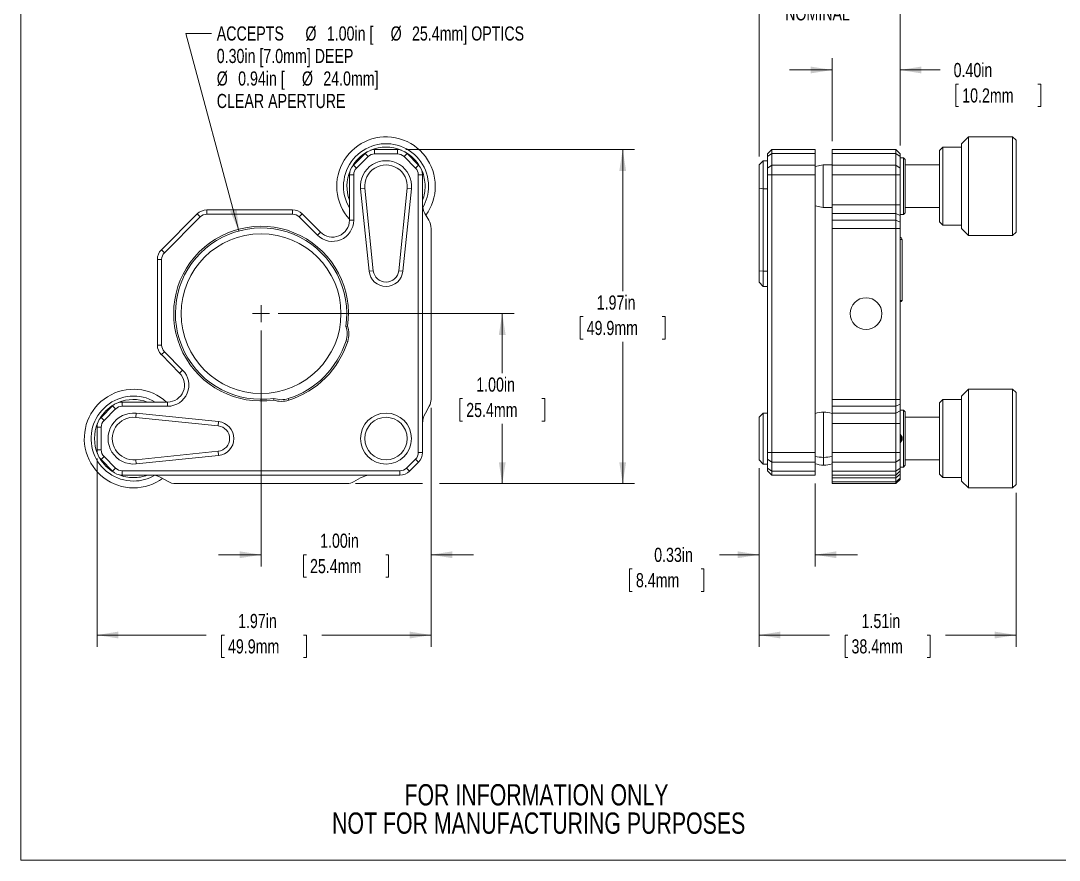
# Model space of a CAD drawing. Header units: inches. Extents: x 0.1 to 10.9, y 0 to 8.5.
# Drawn here: x 0.06 to 6.17, y 0.04 to 4.97 of the extents above; entities that cross this region are included whole.
import ezdxf

# ---------------------------------------------------------------- set-up
doc = ezdxf.new("R2010")
doc.units = ezdxf.units.IN
doc.header["$MEASUREMENT"] = 0
doc.styles.add('SLDTEXTSTYLE0', font='TXT', dxfattribs={"width": 0.75})
doc.dimstyles.new('SLDDIMSTYLE1', dxfattribs={"dimtxt": 0.083333, "dimasz": 0.125, "dimexe": 0, "dimexo": 0.0625, "dimgap": 0.020833, "dimtad": 0, "dimtih": 1, "dimtoh": 1, "dimrnd": 1e-09, "dimzin": 12, "dimdsep": 46, "dimtxsty": 'SLDTEXTSTYLE0', "dimsah": 1, "dimcen": 0.09, "dimadec": 0, "dimazin": 3, "dimtfac": 1, "dimtofl": 0, "dimtmove": 0, "dimatfit": 3, "dimfxl": 1, "dimfrac": 2, "dimtolj": 1, "dimtzin": 12, "dimarcsym": 0})
doc.dimstyles.new('SLDDIMSTYLE2', dxfattribs={"dimtxt": 0.083333, "dimasz": 0.125, "dimexe": 0, "dimexo": 0.0625, "dimgap": 0.020833, "dimtad": 0, "dimtih": 1, "dimtoh": 1, "dimrnd": 1e-09, "dimdsep": 46, "dimtxsty": 'SLDTEXTSTYLE0', "dimsah": 1, "dimcen": 0.09, "dimadec": 0, "dimazin": 2, "dimtfac": 1, "dimtmove": 0, "dimatfit": 0, "dimfxl": 1, "dimfrac": 2, "dimtolj": 1, "dimtzin": 12, "dimarcsym": 0})
doc.dimstyles.new('SLDDIMSTYLE3', dxfattribs={"dimtxt": 0.083333, "dimasz": 0.125, "dimexe": 0, "dimexo": 0.0625, "dimgap": 0.020833, "dimtad": 0, "dimtih": 1, "dimtoh": 1, "dimrnd": 1e-09, "dimzin": 0, "dimdsep": 46, "dimtxsty": 'SLDTEXTSTYLE0', "dimsah": 1, "dimcen": 0.09, "dimadec": 0, "dimazin": 0, "dimtfac": 1, "dimtmove": 0, "dimatfit": 0, "dimfxl": 1, "dimfrac": 2, "dimtolj": 1, "dimtzin": 12, "dimarcsym": 0})
doc.dimstyles.new('SLDDIMSTYLE4', dxfattribs={"dimtxt": 0.083333, "dimasz": 0.125, "dimexe": 0, "dimexo": 0.0625, "dimgap": 0.020833, "dimtad": 0, "dimtih": 1, "dimtoh": 1, "dimrnd": 1e-09, "dimzin": 4, "dimdsep": 46, "dimtxsty": 'SLDTEXTSTYLE0', "dimsah": 1, "dimcen": 0.09, "dimadec": 0, "dimazin": 1, "dimtfac": 1, "dimtofl": 0, "dimtmove": 0, "dimatfit": 3, "dimfxl": 1, "dimfrac": 2, "dimtolj": 1, "dimtzin": 12, "dimarcsym": 0})
doc.dimstyles.new('SLDDIMSTYLE5', dxfattribs={"dimtxt": 0.083333, "dimasz": 0.125, "dimexe": 0, "dimexo": 0.0625, "dimgap": 0.020833, "dimtad": 0, "dimtih": 1, "dimtoh": 1, "dimrnd": 1e-09, "dimzin": 4, "dimdsep": 46, "dimtxsty": 'SLDTEXTSTYLE0', "dimsah": 1, "dimcen": 0.09, "dimadec": 0, "dimazin": 1, "dimtfac": 1, "dimtmove": 0, "dimatfit": 0, "dimfxl": 1, "dimfrac": 2, "dimtolj": 1, "dimtzin": 12, "dimarcsym": 0})
doc.dimstyles.new('SLDDIMSTYLE6', dxfattribs={"dimtxt": 0.083333, "dimasz": 0.125, "dimexe": 0, "dimexo": 0.0625, "dimgap": 0.020833, "dimtad": 0, "dimtih": 1, "dimtoh": 1, "dimrnd": 1e-09, "dimzin": 12, "dimdsep": 46, "dimtxsty": 'SLDTEXTSTYLE0', "dimsah": 1, "dimcen": 0, "dimadec": 0, "dimazin": 3, "dimtfac": 1, "dimtofl": 0, "dimtmove": 0, "dimatfit": 3, "dimfxl": 1, "dimfrac": 2, "dimtolj": 1, "dimtzin": 12, "dimarcsym": 0})

# ---------------------------------------------------------------- blocks, each defined once
blk = doc.blocks.new('SW_NOTE_2')
at = {"color": 0, "linetype": 'Continuous', "lineweight": 0, "char_height": 0.125, "attachment_point": 2, "style": 'SLDTEXTSTYLE0'}
for s, insert in [('FOR INFORMATION ONLY', (0.9863, 0.1611)), ('NOT FOR MANUFACTURING PURPOSES', (0.9991, -0.0055))]:
    blk.add_mtext(s, dxfattribs=dict(at, insert=insert))
blk = doc.blocks.new('_D_5')
at = {"color": 7, "linetype": 'Continuous', "lineweight": 0}
for p, q in [((4.4052, 2.3417), (4.4052, 1.763)), ((4.7352, 2.2517), (4.7352, 1.763)), ((4.4052, 1.833), (4.1721, 1.833)), ((4.7352, 1.833), (4.9852, 1.833)), ((3.6597, 1.7499), (3.6429, 1.7499)), ((3.6429, 1.7499), (3.6429, 1.6175)), ((4.0642, 1.7499), (4.0811, 1.7499)), ((4.0811, 1.7499), (4.0811, 1.6175)), ((3.6429, 1.6175), (3.6597, 1.6175)), ((4.0811, 1.6175), (4.0642, 1.6175))]:
    blk.add_line(p, q, dxfattribs=at)
for points in [[(4.4052, 1.833), (4.2802, 1.853), (4.2802, 1.813)], [(4.7352, 1.833), (4.8602, 1.813), (4.8602, 1.853)]]:
    blk.add_solid(points, dxfattribs=at)
at = {"color": 7, "linetype": 'Continuous', "lineweight": 0, "char_height": 0.08333, "attachment_point": 1, "style": 'SLDTEXTSTYLE0'}
for s, insert in [('0.33in', (3.7884, 1.8742)), ('8.4mm', (3.6809, 1.7249))]:
    blk.add_mtext(s, dxfattribs=dict(at, insert=insert))
blk = doc.blocks.new('_D_6')
at = {"color": 7, "linetype": 'Continuous', "lineweight": 0}
for p, q in [((4.4052, 2.3417), (4.4052, 1.2906)), ((5.9172, 2.1967), (5.9172, 1.2906)), ((4.4052, 1.3606), (4.8203, 1.3606)), ((4.9282, 1.3606), (4.9113, 1.3606)), ((4.9113, 1.3606), (4.9113, 1.2282)), ((5.3942, 1.3606), (5.4111, 1.3606)), ((5.4111, 1.3606), (5.4111, 1.2282)), ((5.9172, 1.3606), (5.5021, 1.3606)), ((4.9113, 1.2282), (4.9282, 1.2282)), ((5.4111, 1.2282), (5.3942, 1.2282))]:
    blk.add_line(p, q, dxfattribs=at)
for points in [[(4.4052, 1.3606), (4.5302, 1.3406), (4.5302, 1.3806)], [(5.9172, 1.3606), (5.7922, 1.3806), (5.7922, 1.3406)]]:
    blk.add_solid(points, dxfattribs=at)
at = {"color": 7, "linetype": 'Continuous', "lineweight": 0, "char_height": 0.08333, "attachment_point": 1, "style": 'SLDTEXTSTYLE0'}
for s, insert in [('1.51in', (5.0085, 1.4849)), ('38.4mm', (4.9493, 1.3356))]:
    blk.add_mtext(s, dxfattribs=dict(at, insert=insert))
blk = doc.blocks.new('_D_7')
at = {"color": 7, "linetype": 'Continuous', "lineweight": 0}
for p, q in [((4.8347, 4.2667), (4.8347, 4.7554)), ((5.2347, 4.2417), (5.2347, 4.7554)), ((4.8347, 4.6854), (4.5847, 4.6854)), ((5.2347, 4.6854), (5.4715, 4.6854)), ((5.5794, 4.6023), (5.5625, 4.6023)), ((5.5625, 4.6023), (5.5625, 4.4699)), ((6.0454, 4.6023), (6.0623, 4.6023)), ((6.0623, 4.6023), (6.0623, 4.4699)), ((5.5625, 4.4699), (5.5794, 4.4699)), ((6.0623, 4.4699), (6.0454, 4.4699))]:
    blk.add_line(p, q, dxfattribs=at)
for points in [[(4.8347, 4.6854), (4.7097, 4.7054), (4.7097, 4.6654)], [(5.2347, 4.6854), (5.3597, 4.6654), (5.3597, 4.7054)]]:
    blk.add_solid(points, dxfattribs=at)
at = {"color": 7, "linetype": 'Continuous', "lineweight": 0, "char_height": 0.08333, "attachment_point": 1, "style": 'SLDTEXTSTYLE0'}
for s, insert in [('0.40in', (5.5499, 4.7266)), ('10.2mm', (5.6006, 4.5773))]:
    blk.add_mtext(s, dxfattribs=dict(at, insert=insert))
blk = doc.blocks.new('_D_8')
at = {"color": 7, "linetype": 'Continuous', "lineweight": 0}
for p, q in [((4.4052, 4.1767), (4.4052, 5.2279)), ((4.5869, 5.2347), (4.57, 5.2347)), ((4.57, 5.2347), (4.57, 5.1023)), ((5.0529, 5.2347), (5.0698, 5.2347)), ((5.0698, 5.2347), (5.0698, 5.1023)), ((5.2347, 4.2417), (5.2347, 5.2279)), ((4.4052, 5.1579), (4.1552, 5.1579)), ((5.2347, 5.1579), (5.4847, 5.1579)), ((4.57, 5.1023), (4.5869, 5.1023)), ((5.0698, 5.1023), (5.0529, 5.1023))]:
    blk.add_line(p, q, dxfattribs=at)
for points in [[(4.4052, 5.1579), (4.2802, 5.1779), (4.2802, 5.1379)], [(5.2347, 5.1579), (5.3597, 5.1379), (5.3597, 5.1779)]]:
    blk.add_solid(points, dxfattribs=at)
at = {"color": 7, "linetype": 'Continuous', "lineweight": 0, "char_height": 0.08333, "attachment_point": 1, "style": 'SLDTEXTSTYLE0'}
for s, insert in [('0.83in', (4.6672, 5.359)), ('21.1mm', (4.608, 5.2097)), ('NOMINAL', (4.5589, 5.0604))]:
    blk.add_mtext(s, dxfattribs=dict(at, insert=insert))
blk = doc.blocks.new('_D_9')
at = {"color": 7, "linetype": 'Continuous', "lineweight": 0}
for p, q in [((1.5758, 3.2517), (2.9645, 3.2517)), ((2.8945, 3.2517), (2.8945, 2.901)), ((2.6615, 2.7517), (2.6446, 2.7517)), ((2.6446, 2.7517), (2.6446, 2.6193)), ((3.1275, 2.7517), (3.1444, 2.7517)), ((3.1444, 2.7517), (3.1444, 2.6193)), ((2.6446, 2.6193), (2.6615, 2.6193)), ((2.8945, 2.2517), (2.8945, 2.6024)), ((3.1444, 2.6193), (3.1275, 2.6193)), ((2.0308, 2.2517), (2.4258, 2.2517)), ((2.5258, 2.2517), (2.9645, 2.2517))]:
    blk.add_line(p, q, dxfattribs=at)
for points in [[(2.8945, 3.2517), (2.8745, 3.1267), (2.9145, 3.1267)], [(2.8945, 2.2517), (2.9145, 2.3767), (2.8745, 2.3767)]]:
    blk.add_solid(points, dxfattribs=at)
at = {"color": 7, "linetype": 'Continuous', "lineweight": 0, "char_height": 0.08333, "attachment_point": 1, "style": 'SLDTEXTSTYLE0'}
for s, insert in [('1.00in', (2.7418, 2.876)), ('25.4mm', (2.6826, 2.7267))]:
    blk.add_mtext(s, dxfattribs=dict(at, insert=insert))
blk = doc.blocks.new('_D_10')
at = {"color": 7, "linetype": 'Continuous', "lineweight": 0}
for p, q in [((2.3278, 4.2167), (3.6732, 4.2167)), ((3.6032, 4.2167), (3.6032, 3.3835)), ((3.3702, 3.2342), (3.3533, 3.2342)), ((3.3533, 3.2342), (3.3533, 3.1018)), ((3.8362, 3.2342), (3.8531, 3.2342)), ((3.8531, 3.2342), (3.8531, 3.1018)), ((3.3533, 3.1018), (3.3702, 3.1018)), ((3.6032, 2.2517), (3.6032, 3.0849)), ((3.8531, 3.1018), (3.8362, 3.1018)), ((2.0308, 2.2517), (2.4258, 2.2517)), ((2.5258, 2.2517), (3.6732, 2.2517))]:
    blk.add_line(p, q, dxfattribs=at)
for points in [[(3.6032, 4.2167), (3.5832, 4.0917), (3.6232, 4.0917)], [(3.6032, 2.2517), (3.6232, 2.3767), (3.5832, 2.3767)]]:
    blk.add_solid(points, dxfattribs=at)
at = {"color": 7, "linetype": 'Continuous', "lineweight": 0, "char_height": 0.08333, "attachment_point": 1, "style": 'SLDTEXTSTYLE0'}
for s, insert in [('1.97in', (3.4505, 3.3585)), ('49.9mm', (3.3913, 3.2092))]:
    blk.add_mtext(s, dxfattribs=dict(at, insert=insert))
blk = doc.blocks.new('_D_11')
at = {"color": 7, "linetype": 'Continuous', "lineweight": 0}
for p, q in [((1.4758, 3.1517), (1.4758, 1.763)), ((2.4758, 2.6967), (2.4758, 1.763)), ((1.4758, 1.833), (1.2258, 1.833)), ((1.7428, 1.833), (1.7259, 1.833)), ((1.7259, 1.833), (1.7259, 1.7006)), ((2.2088, 1.833), (2.2257, 1.833)), ((2.2257, 1.833), (2.2257, 1.7006)), ((2.4758, 1.833), (2.7258, 1.833)), ((1.7259, 1.7006), (1.7428, 1.7006)), ((2.2257, 1.7006), (2.2088, 1.7006))]:
    blk.add_line(p, q, dxfattribs=at)
for points in [[(1.4758, 1.833), (1.3508, 1.853), (1.3508, 1.813)], [(2.4758, 1.833), (2.6008, 1.813), (2.6008, 1.853)]]:
    blk.add_solid(points, dxfattribs=at)
at = {"color": 7, "linetype": 'Continuous', "lineweight": 0, "char_height": 0.08333, "attachment_point": 1, "style": 'SLDTEXTSTYLE0'}
for s, insert in [('1.00in', (1.8231, 1.9573)), ('25.4mm', (1.7639, 1.808))]:
    blk.add_mtext(s, dxfattribs=dict(at, insert=insert))
blk = doc.blocks.new('_D_12')
at = {"color": 7, "linetype": 'Continuous', "lineweight": 0}
for p, q in [((2.4758, 2.6967), (2.4758, 1.2906)), ((0.5108, 2.3997), (0.5108, 1.2906)), ((0.5108, 1.3606), (1.1524, 1.3606)), ((1.2603, 1.3606), (1.2434, 1.3606)), ((1.2434, 1.3606), (1.2434, 1.2282)), ((1.7263, 1.3606), (1.7432, 1.3606)), ((1.7432, 1.3606), (1.7432, 1.2282)), ((2.4758, 1.3606), (1.8342, 1.3606)), ((1.2434, 1.2282), (1.2603, 1.2282)), ((1.7432, 1.2282), (1.7263, 1.2282))]:
    blk.add_line(p, q, dxfattribs=at)
for points in [[(0.5108, 1.3606), (0.6358, 1.3406), (0.6358, 1.3806)], [(2.4758, 1.3606), (2.3508, 1.3806), (2.3508, 1.3406)]]:
    blk.add_solid(points, dxfattribs=at)
at = {"color": 7, "linetype": 'Continuous', "lineweight": 0, "char_height": 0.08333, "attachment_point": 1, "style": 'SLDTEXTSTYLE0'}
for s, insert in [('1.97in', (1.3406, 1.4849)), ('49.9mm', (1.2814, 1.3356))]:
    blk.add_mtext(s, dxfattribs=dict(at, insert=insert))
blk = doc.blocks.new('_D_13')
at = {"color": 7, "linetype": 'Continuous', "lineweight": 0}
for p, q in [((1.3454, 3.7385), (1.034, 4.9007)), ((1.034, 4.9007), (1.184, 4.9007))]:
    blk.add_line(p, q, dxfattribs=at)
blk.add_solid([(1.3454, 3.7385), (1.3323, 3.8645), (1.2937, 3.8541)], dxfattribs=at)
at = {"color": 7, "linetype": 'Continuous', "lineweight": 0, "attachment_point": 1, "style": 'SLDTEXTSTYLE0'}
for s, insert, char_height in [('ACCEPTS', (1.2152, 4.9419), 0.08333), ('%%c', (1.7368, 4.9419), 0.08333), ('1.00in [', (1.8626, 4.9419), 0.08333), ('%%c', (2.2378, 4.9419), 0.08333), ('25.4mm] OPTICS', (2.3636, 4.9419), 0.083333), ('0.30in [7.0mm] DEEP', (1.2152, 4.8095), 0.083333), ('%%c', (1.2152, 4.6771), 0.08333), ('0.94in [', (1.341, 4.6771), 0.08333), ('%%c', (1.7162, 4.6771), 0.08333), ('24.0mm]', (1.842, 4.6771), 0.08333), ('CLEAR APERTURE', (1.2152, 4.5446), 0.083333)]:
    blk.add_mtext(s, dxfattribs=dict(at, insert=insert, char_height=char_height))
blk = doc.blocks.new('SW_CENTERMARKSYMBOL_3')
at = {"color": 0, "linetype": 'Continuous', "lineweight": 0}
for q in [(-0.05, 0), (0, 0.05), (0, -0.05), (0.05, 0)]:
    blk.add_line((0, 0), q, dxfattribs=at)

msp = doc.modelspace()

# ---------------------------------------------------------------- linework, layer by layer
at = {"color": 7, "linetype": 'Continuous', "lineweight": 0}
for p, q in [((0.0622, 8.4506), (0.0622, 0.0356)), ((5.6372, 4.2917), (5.5972, 4.2517)), ((5.8972, 4.2917), (5.6372, 4.2917)), ((5.6372, 4.2917), (5.6372, 4.0017)), ((5.9172, 4.2717), (5.8972, 4.2917)), ((5.8972, 4.2917), (5.8972, 4.0017)), ((2.1438, 4.2167), (2.1438, 4.1917)), ((2.1438, 4.2167), (2.2778, 4.2167)), ((2.2778, 4.2167), (2.2778, 4.1917)), ((4.4802, 4.2167), (4.4552, 4.1917)), ((4.4802, 4.2167), (4.4802, 4.1933)), ((4.7352, 4.2167), (4.4802, 4.2167)), ((4.7352, 4.2167), (4.7352, 4.1933)), ((5.2097, 4.2167), (4.8347, 4.2167)), ((4.8347, 4.2167), (4.8347, 4.1933)), ((5.2097, 4.1933), (5.2097, 4.2167)), ((5.2097, 4.2167), (5.2347, 4.1917)), ((5.4872, 4.2317), (5.4672, 4.2117)), ((5.5972, 4.2317), (5.4872, 4.2317)), ((5.4872, 4.2317), (5.4872, 4.0017)), ((5.5972, 4.2517), (5.5972, 4.0017)), ((5.9172, 4.2717), (5.9172, 4.0017)), ((2.0193, 4.1253), (2.0873, 4.1933)), ((2.1049, 4.1756), (2.0369, 4.1076)), ((2.0873, 4.1933), (2.1049, 4.1756)), ((2.2778, 4.1917), (2.1438, 4.1917)), ((2.3344, 4.1933), (2.3167, 4.1756)), ((2.3847, 4.1076), (2.3167, 4.1756)), ((2.3344, 4.1933), (2.4024, 4.1253)), ((4.4802, 4.1933), (4.4552, 4.1756)), ((4.4552, 4.1756), (4.4552, 4.1917)), ((4.4552, 4.1076), (4.4552, 4.1756)), ((4.4802, 4.1933), (4.4802, 4.1253)), ((4.7352, 4.1933), (4.4802, 4.1933)), ((4.7352, 4.1933), (4.7352, 4.1253)), ((5.2097, 4.1933), (4.8347, 4.1933)), ((4.8347, 4.1933), (4.8347, 4.1253)), ((5.2097, 4.1253), (5.2097, 4.1933)), ((5.2097, 4.1933), (5.2347, 4.1756)), ((5.2347, 4.1917), (5.2347, 4.1756)), ((5.2347, 4.1756), (5.2347, 4.1076)), ((5.2547, 4.1692), (5.2347, 4.1692)), ((5.2647, 4.1592), (5.2547, 4.1692)), ((5.2547, 3.8342), (5.2547, 4.1692)), ((5.2647, 4.1592), (5.2647, 3.8442)), ((5.4672, 4.2117), (5.4672, 4.0017)), ((2.0193, 4.1253), (2.0369, 4.1076)), ((2.4024, 4.1253), (2.3847, 4.1076)), ((4.4302, 4.1517), (4.4052, 4.1267)), ((4.4052, 3.989), (4.4052, 4.1267)), ((4.4552, 4.1517), (4.4302, 4.1517)), ((4.4302, 4.1517), (4.4302, 3.9864)), ((4.4802, 4.1253), (4.4552, 4.1076)), ((4.4552, 4.0687), (4.4552, 4.1076)), ((4.4802, 4.1253), (4.4802, 4.0687)), ((4.7352, 4.1253), (4.4802, 4.1253)), ((4.7822, 4.1267), (4.7352, 4.1173)), ((4.7352, 4.1253), (4.7352, 4.0687)), ((4.8347, 4.1267), (4.7822, 4.1267)), ((4.7822, 4.1267), (4.7822, 3.8767)), ((5.2097, 4.1253), (4.8347, 4.1253)), ((4.8347, 4.1253), (4.8347, 4.0687)), ((5.2097, 4.0687), (5.2097, 4.1253)), ((5.2097, 4.1253), (5.2347, 4.1076)), ((5.2347, 4.1076), (5.2347, 4.0687)), ((5.4672, 4.1267), (5.2647, 4.1267)), ((5.9172, 4.1453), (5.9172, 4.1453)), ((1.9958, 4.0687), (2.0208, 4.0687)), ((1.9958, 3.8017), (1.9958, 4.0687)), ((2.0208, 4.0687), (2.0208, 3.8017)), ((2.4008, 2.4347), (2.4008, 4.0687)), ((2.4258, 4.0687), (2.4008, 4.0687)), ((2.4258, 4.0687), (2.4258, 2.4347)), ((4.4552, 2.4347), (4.4552, 4.0687)), ((4.4802, 4.0687), (4.4552, 4.0687)), ((4.7352, 4.0687), (4.4802, 4.0687)), ((4.4802, 4.0687), (4.4802, 2.4347)), ((4.7352, 4.0687), (4.7352, 2.4347)), ((5.2097, 4.0687), (4.8347, 4.0687)), ((4.8347, 4.0687), (4.8347, 3.8917)), ((5.2097, 3.8917), (5.2097, 4.0687)), ((5.2097, 4.0687), (5.2347, 4.0687)), ((5.2347, 4.0687), (5.2347, 3.8917)), ((2.0616, 3.9864), (2.0865, 3.989)), ((2.1113, 3.5015), (2.0616, 3.9864)), ((2.0865, 3.989), (2.1362, 3.5041)), ((2.2854, 3.5041), (2.3352, 3.989)), ((2.36, 3.9864), (2.3103, 3.5015)), ((2.36, 3.9864), (2.3352, 3.989)), ((4.4302, 3.9864), (4.4052, 3.989)), ((4.4052, 3.5041), (4.4052, 3.989)), ((4.4302, 3.9864), (4.4552, 3.9864)), ((4.4302, 3.9864), (4.4302, 3.5015)), ((5.4672, 4.0017), (5.4672, 3.7917)), ((5.4872, 4.0017), (5.4872, 3.7717)), ((5.5972, 4.0017), (5.5972, 3.7517)), ((5.6372, 4.0017), (5.6372, 3.7117)), ((5.8972, 4.0017), (5.8972, 3.7117)), ((5.9172, 4.0017), (5.9172, 3.7317)), ((5.9172, 3.9946), (5.9172, 3.9946)), ((1.1568, 3.8617), (1.1568, 3.8367)), ((1.1568, 3.8617), (1.6608, 3.8617)), ((1.6608, 3.8617), (1.6608, 3.8367)), ((4.7352, 3.8861), (4.7822, 3.8767)), ((4.7822, 3.8767), (4.8347, 3.8767)), ((5.2097, 3.8917), (4.8347, 3.8917)), ((4.8347, 3.8917), (4.8347, 3.8415)), ((5.2097, 3.8415), (5.2097, 3.8917)), ((5.2097, 3.8917), (5.2347, 3.8917)), ((5.2347, 3.8917), (5.2347, 3.829)), ((5.2647, 3.8767), (5.4672, 3.8767)), ((5.9172, 3.8604), (5.9172, 3.8604)), ((0.8893, 3.6273), (1.1003, 3.8383)), ((1.1179, 3.8206), (0.9069, 3.6096)), ((1.1003, 3.8383), (1.1179, 3.8206)), ((1.6608, 3.8367), (1.1568, 3.8367)), ((1.7173, 3.8384), (1.6996, 3.8207)), ((1.8076, 3.7131), (1.6996, 3.8207)), ((1.7173, 3.8384), (1.8253, 3.7309)), ((1.9958, 3.8017), (2.0208, 3.8017)), ((2.4393, 3.8415), (2.4623, 3.8019)), ((5.2097, 3.8415), (4.8347, 3.8415)), ((4.8347, 3.8415), (4.8347, 3.8019)), ((5.2097, 3.8019), (4.8347, 3.8019)), ((4.8347, 3.8019), (4.8347, 3.7517)), ((5.2097, 3.8019), (5.2097, 3.8415)), ((5.2097, 3.8415), (5.2347, 3.829)), ((5.2097, 3.7517), (5.2097, 3.8019)), ((5.2097, 3.8019), (5.2347, 3.7893)), ((5.2347, 3.8342), (5.2547, 3.8342)), ((5.2347, 3.829), (5.2347, 3.7893)), ((5.2347, 3.7893), (5.2347, 3.7517)), ((5.2547, 3.8342), (5.2647, 3.8442)), ((5.4672, 3.7917), (5.4872, 3.7717)), ((5.9172, 3.8424), (5.9172, 3.8424)), ((5.9172, 3.8051), (5.9172, 3.8051)), ((5.9172, 3.797), (5.9172, 3.797)), ((1.8253, 3.7309), (1.8076, 3.7131)), ((2.4758, 3.7517), (2.4758, 2.7467)), ((4.8347, 3.7517), (4.8347, 2.7467)), ((5.2097, 3.7517), (4.8347, 3.7517)), ((5.2097, 2.7467), (5.2097, 3.7517)), ((5.2097, 3.7517), (5.2347, 3.7517)), ((5.2347, 3.7517), (5.2347, 2.7467)), ((5.4872, 3.7717), (5.5972, 3.7717)), ((5.5972, 3.7517), (5.6372, 3.7117)), ((5.8972, 3.7117), (5.9172, 3.7317)), ((5.9172, 3.7846), (5.9172, 3.7846)), ((5.9172, 3.7768), (5.9172, 3.7768)), ((5.242, 3.6989), (5.2347, 3.6989)), ((5.2473, 3.6889), (5.242, 3.6989)), ((5.2472, 3.3289), (5.2473, 3.6889)), ((5.6372, 3.7117), (5.8972, 3.7117)), ((0.8893, 3.6273), (0.9069, 3.6096)), ((0.8658, 3.5707), (0.8908, 3.5707)), ((0.8658, 3.0667), (0.8658, 3.5707)), ((0.8908, 3.5707), (0.8908, 3.0667)), ((2.1362, 3.5041), (2.1113, 3.5015)), ((2.2854, 3.5041), (2.3103, 3.5015)), ((4.4052, 3.5041), (4.4302, 3.5015)), ((4.4052, 3.4367), (4.4052, 3.5041)), ((4.4302, 3.5015), (4.4552, 3.5015)), ((4.4302, 3.5015), (4.4302, 3.4117)), ((4.4052, 3.4367), (4.4302, 3.4117)), ((4.4302, 3.4117), (4.4552, 3.4117)), ((5.2347, 3.3289), (5.2472, 3.3289)), ((5.2347, 3.3239), (5.2422, 3.3239)), ((5.2422, 3.3239), (5.2472, 3.3289)), ((1.9844, 3.1776), (1.9742, 3.1766)), ((0.8908, 3.0667), (0.8658, 3.0667)), ((1.9758, 3.0917), (1.9854, 3.0887)), ((0.9068, 3.0279), (0.8891, 3.0103)), ((0.9967, 2.9023), (0.8891, 3.0103)), ((0.9068, 3.0279), (1.0144, 2.9199)), ((1.0144, 2.9199), (0.9967, 2.9023)), ((1.55, 2.7431), (1.551, 2.7533)), ((1.6358, 2.7517), (1.6389, 2.7422)), ((5.6372, 2.8067), (5.5972, 2.7667)), ((5.5972, 2.7667), (5.5972, 2.2667)), ((5.8972, 2.8067), (5.6372, 2.8067)), ((5.6372, 2.8067), (5.6372, 2.2267)), ((5.9172, 2.7867), (5.8972, 2.8067)), ((5.8972, 2.8067), (5.8972, 2.2267)), ((5.9172, 2.7867), (5.9172, 2.2467)), ((0.5343, 2.6403), (0.6023, 2.7083)), ((0.6199, 2.6906), (0.5519, 2.6226)), ((0.6199, 2.6906), (0.6023, 2.7083)), ((0.6588, 2.7067), (0.6588, 2.7317)), ((0.6588, 2.7317), (0.9258, 2.7317)), ((0.9258, 2.7067), (0.6588, 2.7067)), ((0.9258, 2.7067), (0.9258, 2.7317)), ((2.4653, 2.7071), (2.4422, 2.6667)), ((5.2097, 2.7467), (4.8347, 2.7467)), ((4.8347, 2.7467), (4.8347, 2.7071)), ((5.2097, 2.7071), (4.8347, 2.7071)), ((4.8347, 2.7071), (4.8347, 2.6667)), ((5.2097, 2.7071), (5.2097, 2.7467)), ((5.2097, 2.7467), (5.2347, 2.7467)), ((5.2097, 2.7071), (5.2347, 2.7195)), ((5.2097, 2.6667), (5.2097, 2.7071)), ((5.2347, 2.7467), (5.2347, 2.7195)), ((5.2347, 2.7195), (5.2347, 2.6791)), ((5.4872, 2.7467), (5.4672, 2.7267)), ((5.4672, 2.7267), (5.4672, 2.3067)), ((5.5972, 2.7467), (5.4872, 2.7467)), ((5.4872, 2.7467), (5.4872, 2.2867)), ((0.5519, 2.6226), (0.5343, 2.6403)), ((0.7411, 2.6659), (0.7386, 2.6411)), ((1.2235, 2.5913), (0.7386, 2.6411)), ((0.7411, 2.6659), (1.226, 2.6162)), ((4.4302, 2.6667), (4.4052, 2.6417)), ((4.4052, 2.3917), (4.4052, 2.6417)), ((4.4552, 2.6667), (4.4302, 2.6667)), ((4.4302, 2.6667), (4.4302, 2.3667)), ((5.2097, 2.6667), (4.8347, 2.6667)), ((4.8347, 2.6667), (4.8347, 2.6047)), ((5.2097, 2.6667), (5.2347, 2.6791)), ((5.2097, 2.6047), (5.2097, 2.6667)), ((5.2547, 2.6842), (5.2347, 2.6842)), ((5.2347, 2.6791), (5.2347, 2.6047)), ((5.2647, 2.6742), (5.2547, 2.6842)), ((5.2547, 2.3492), (5.2547, 2.6842)), ((5.2647, 2.6742), (5.2647, 2.3592)), ((5.4672, 2.6417), (5.2647, 2.6417)), ((0.5358, 2.5837), (0.5108, 2.5837)), ((0.5108, 2.4497), (0.5108, 2.5837)), ((0.5358, 2.5837), (0.5358, 2.4497)), ((1.2235, 2.5913), (1.226, 2.6162)), ((5.2097, 2.6047), (4.8347, 2.6047)), ((4.8347, 2.6047), (4.8347, 2.4347)), ((5.2097, 2.6047), (5.2347, 2.6047)), ((5.2097, 2.4347), (5.2097, 2.6047)), ((5.2347, 2.6047), (5.2347, 2.4347)), ((0.5358, 2.4497), (0.5108, 2.4497)), ((5.9172, 2.4951), (5.9172, 2.4951)), ((5.9172, 2.4868), (5.9172, 2.4868)), ((5.9172, 2.4588), (5.9172, 2.4588)), ((0.5519, 2.4108), (0.5343, 2.3931)), ((0.6023, 2.3251), (0.5343, 2.3931)), ((0.5519, 2.4108), (0.6199, 2.3428)), ((0.7386, 2.3924), (1.2235, 2.4421)), ((0.7411, 2.3675), (0.7386, 2.3924)), ((1.226, 2.4172), (0.7411, 2.3675)), ((1.2235, 2.4421), (1.226, 2.4172)), ((2.3317, 2.3428), (2.3847, 2.3958)), ((2.3847, 2.3958), (2.4024, 2.3781)), ((2.4008, 2.4347), (2.4258, 2.4347)), ((4.4052, 2.3917), (4.4302, 2.3667)), ((4.4552, 2.4347), (4.4802, 2.4347)), ((4.4552, 2.3958), (4.4552, 2.4347)), ((4.4552, 2.3958), (4.4802, 2.3781)), ((4.4552, 2.3428), (4.4552, 2.3958)), ((4.4802, 2.4347), (4.4802, 2.3781)), ((4.7352, 2.4347), (4.4802, 2.4347)), ((4.7352, 2.4347), (4.7352, 2.3781)), ((5.2097, 2.4347), (4.8347, 2.4347)), ((4.8347, 2.4347), (4.8347, 2.3781)), ((5.2097, 2.4347), (5.2347, 2.4347)), ((5.2097, 2.3781), (5.2097, 2.4347)), ((5.2097, 2.3781), (5.2347, 2.3958)), ((5.2347, 2.4347), (5.2347, 2.3958)), ((5.2347, 2.3958), (5.2347, 2.3428)), ((5.2647, 2.3917), (5.4672, 2.3917)), ((5.9172, 2.4099), (5.9172, 2.4099)), ((0.6199, 2.3428), (0.6023, 2.3251)), ((0.6588, 2.3267), (2.2928, 2.3267)), ((0.6588, 2.3267), (0.6588, 2.3017)), ((2.2928, 2.3267), (2.2928, 2.3017)), ((2.3317, 2.3428), (2.3494, 2.3251)), ((2.4024, 2.3781), (2.3494, 2.3251)), ((4.4302, 2.3667), (4.4552, 2.3667)), ((4.4552, 2.3428), (4.4802, 2.3251)), ((4.4552, 2.3267), (4.4552, 2.3428)), ((4.4552, 2.3267), (4.4802, 2.3017)), ((4.7352, 2.3781), (4.4802, 2.3781)), ((4.4802, 2.3781), (4.4802, 2.3251)), ((4.7352, 2.3251), (4.4802, 2.3251)), ((4.4802, 2.3251), (4.4802, 2.3017)), ((4.7352, 2.3781), (4.7352, 2.3251)), ((4.7352, 2.3251), (4.7352, 2.3017)), ((5.2097, 2.3781), (4.8347, 2.3781)), ((4.8347, 2.3781), (4.8347, 2.3251)), ((5.2097, 2.3251), (4.8347, 2.3251)), ((4.8347, 2.3251), (4.8347, 2.3017)), ((5.2097, 2.3251), (5.2097, 2.3781)), ((5.2097, 2.3251), (5.2347, 2.3428)), ((5.2347, 2.3267), (5.2097, 2.3017)), ((5.2347, 2.3267), (5.2097, 2.3017)), ((5.2097, 2.3017), (5.2097, 2.3251)), ((5.2347, 2.3492), (5.2547, 2.3492)), ((5.2347, 2.3428), (5.2347, 2.3267)), ((5.2347, 2.3267), (5.2347, 2.307)), ((5.2547, 2.3492), (5.2647, 2.3592)), ((5.9172, 2.3261), (5.9172, 2.3261)), ((2.2928, 2.3017), (0.6588, 2.3017)), ((0.9256, 2.2652), (0.886, 2.2882)), ((2.0609, 2.2853), (2.0205, 2.2622)), ((2.2928, 2.3017), (2.1228, 2.3017)), ((4.7352, 2.3017), (4.4802, 2.3017)), ((5.2097, 2.3017), (4.8347, 2.3017)), ((5.2097, 2.3017), (4.8347, 2.3017)), ((4.8347, 2.3017), (4.8347, 2.2853)), ((5.2097, 2.2853), (4.8347, 2.2853)), ((4.8347, 2.2853), (4.8347, 2.2622)), ((5.2097, 2.2622), (4.8347, 2.2622)), ((4.8347, 2.2622), (4.8347, 2.2517)), ((5.2347, 2.307), (5.2097, 2.2853)), ((5.2097, 2.3017), (5.2097, 2.3017)), ((5.2097, 2.2853), (5.2097, 2.3017)), ((5.2097, 2.2622), (5.2097, 2.2853)), ((5.2347, 2.2839), (5.2097, 2.2622)), ((5.2347, 2.2767), (5.2097, 2.2517)), ((5.2097, 2.2517), (5.2097, 2.2622)), ((5.2347, 2.307), (5.2347, 2.2839)), ((5.2347, 2.2839), (5.2347, 2.2767)), ((5.4672, 2.3067), (5.4872, 2.2867)), ((5.4872, 2.2867), (5.5972, 2.2867)), ((5.5972, 2.2667), (5.6372, 2.2267)), ((1.9808, 2.2517), (0.9758, 2.2517)), ((5.2097, 2.2517), (4.8347, 2.2517)), ((5.1284, 2.2517), (4.9409, 2.2517)), ((5.6372, 2.2267), (5.8972, 2.2267)), ((5.8972, 2.2267), (5.9172, 2.2467)), ((10.9445, 0.0356), (0.0622, 0.0356))]:
    msp.add_line(p, q, dxfattribs=at)
at = {"color": 8, "linetype": 'Continuous', "lineweight": 0}
for p, q in [((4.7849, 2.673), (4.7849, 2.4062)), ((4.7849, 2.4062), (4.7849, 2.3605))]:
    msp.add_line(p, q, dxfattribs=at)
at = {"color": 7, "linetype": 'Continuous', "lineweight": 0, "flags": 128}
for points in [[(5.2347, 3.6989), (5.2349, 3.6989), (5.2383, 3.6989), (5.2406, 3.6989), (5.2418, 3.6989), (5.242, 3.6989)], [(5.2347, 3.6889), (5.2381, 3.6889), (5.242, 3.6889), (5.2449, 3.6889), (5.2467, 3.6889), (5.2473, 3.6889)]]:
    msp.add_lwpolyline(points, dxfattribs=at)
at = {"color": 7, "linetype": 'Continuous', "lineweight": 0}
for centre, radius in [((1.4758, 3.2517), 0.47), ((5.0347, 3.2517), 0.0938), ((2.2108, 2.5167), 0.15), ((2.2108, 2.5167), 0.125)]:
    msp.add_circle(centre, radius, dxfattribs=at)
for centre, radius, start, end in [((2.2108, 4.0017), 0.29, 0, 222.15096), ((2.2108, 4.0017), 0.25, 0, 210.68342), ((2.1438, 4.1367), 0.08, 90, 135), ((2.2108, 4.0017), 0.23, 66.88296, 113.11704), ((2.2778, 4.1367), 0.08, 45, 90), ((2.2108, 4.0017), 0.23, 119.67286, 150.32738), ((2.1438, 4.1367), 0.055, 90, 135), ((2.2778, 4.1367), 0.055, 45, 90), ((2.2108, 4.0017), 0.23, 29.67262, 60.32714), ((2.0758, 4.0687), 0.08, 135, 180), ((2.0758, 4.0687), 0.055, 135, 180), ((2.2108, 4.0017), 0.15, 354.1433, 185.8567), ((2.2108, 4.0017), 0.125, 354.1433, 185.8567), ((2.3458, 4.0687), 0.055, 0, 45), ((2.3458, 4.0687), 0.08, 0, 45), ((2.2108, 4.0017), 0.23, 156.88222, 200.80695), ((2.2108, 4.0017), 0.23, 0, 23.11778), ((2.2108, 4.0017), 0.23, 339.19305, 0), ((2.2108, 4.0017), 0.25, 329.86459, 0), ((2.2108, 4.0017), 0.29, 323.97181, 0), ((1.1568, 3.7817), 0.08, 90, 135), ((1.6608, 3.7817), 0.08, 45.11753, 90), ((2.5258, 3.8917), 0.1, 180, 210.11975), ((1.1568, 3.7817), 0.055, 90, 135), ((1.6608, 3.7817), 0.055, 45.11753, 90), ((1.8958, 3.8017), 0.125, 225.11753, 0), ((1.8958, 3.8017), 0.1, 225.11753, 0), ((2.3758, 3.7517), 0.1, 0, 30.11975), ((1.4758, 3.2517), 0.514, 351.70481, 278.29519), ((1.4758, 3.2517), 0.504, 351.42536, 278.57464), ((0.9458, 3.5707), 0.08, 135, 180), ((0.9458, 3.5707), 0.055, 135, 180), ((2.2108, 3.5117), 0.1, 185.8567, 354.1433), ((2.2108, 3.5117), 0.075, 185.8567, 354.1433), ((1.8508, 3.1317), 0.1413, 342.25533, 18.93624), ((1.8508, 3.1317), 0.1313, 342.25533, 19.98074), ((0.9458, 3.0667), 0.08, 180, 224.88247), ((0.9458, 3.0667), 0.055, 180, 224.88247), ((1.4758, 3.2517), 0.525, 287.74467, 342.25533), ((1.4758, 3.2517), 0.535, 287.74467, 342.25533), ((0.9258, 2.8317), 0.125, 270, 44.88247), ((0.9258, 2.8317), 0.1, 270, 44.88247), ((0.7258, 2.5167), 0.29, 47.84903, 270), ((0.7258, 2.5167), 0.25, 59.31657, 270), ((1.5958, 2.8767), 0.1313, 250.01926, 287.74467), ((0.7258, 2.5167), 0.23, 119.6719, 150.32808), ((0.6588, 2.6517), 0.08, 90, 135), ((0.6588, 2.6517), 0.055, 90, 135), ((0.7258, 2.5167), 0.23, 69.19303, 113.11818), ((1.5958, 2.8767), 0.1413, 251.06376, 287.74467), ((2.3958, 2.7467), 0.08, 330.29147, 0), ((0.5908, 2.5837), 0.08, 135, 180), ((0.7258, 2.5167), 0.15, 84.1433, 275.8567), ((0.7258, 2.5167), 0.125, 84.1433, 275.8567), ((2.5508, 2.6047), 0.125, 150.29147, 179.99993), ((4.7849, 2.5167), 0.1562, 90, 108.56619), ((4.7849, 2.5167), 0.1562, 71.43359, 90), ((0.7258, 2.5167), 0.23, 156.88188, 203.11807), ((0.5908, 2.5837), 0.055, 135, 180), ((1.2158, 2.5167), 0.075, 275.8567, 84.1433), ((1.2158, 2.5167), 0.1, 275.8567, 84.1433), ((5.216, 2.517), 0.0313, 0.00764, 53.30807), ((5.2159, 2.517), 0.0313, 0.00764, 53.13255), ((5.2159, 2.517), 0.0263, 0.00764, 44.52637), ((5.2159, 2.517), 0.0313, 306.86745, 0.00764), ((5.2159, 2.517), 0.0263, 315.47363, 0.00764), ((5.216, 2.517), 0.0313, 306.69193, 0.00764), ((0.5908, 2.4497), 0.08, 180, 225), ((0.5908, 2.4497), 0.055, 180, 225), ((0.7258, 2.5167), 0.23, 209.67202, 240.32796), ((2.3458, 2.4347), 0.055, 315, 0), ((2.3458, 2.4347), 0.08, 315, 0), ((0.6588, 2.3817), 0.08, 225, 270), ((0.6588, 2.3817), 0.055, 225, 270), ((2.2928, 2.3817), 0.055, 270, 315), ((2.2928, 2.3817), 0.08, 270, 315), ((4.7849, 2.5167), 0.1562, 251.43381, 270), ((4.7849, 2.5167), 0.1563, 270, 288.56641), ((0.7258, 2.5167), 0.23, 246.88199, 270), ((0.7258, 2.5167), 0.23, 270, 290.80692), ((0.7258, 2.5167), 0.25, 270, 300.1354), ((0.7258, 2.5167), 0.29, 270, 306.02817), ((0.8358, 2.2017), 0.1, 59.88023, 90), ((0.9758, 2.3517), 0.1, 239.88023, 269.99998), ((1.9808, 2.3317), 0.08, 269.99998, 299.70851), ((2.1228, 2.1767), 0.125, 90.00005, 119.70851)]:
    msp.add_arc(centre, radius, start, end, dxfattribs=at)
at = {"color": 8, "linetype": 'Continuous', "lineweight": 0}
for centre, start, end in [((4.7846, 2.6218), 256.7379, 270.07618), ((4.7852, 2.6218), 269.92396, 283.26197)]:
    msp.add_arc(centre, 0.2156, start, end, dxfattribs=at)

# ---------------------------------------------------------------- block references
at = {"color": 7, "linetype": 'Continuous', "lineweight": 0}
for name, p in [('SW_CENTERMARKSYMBOL_3', (1.4758, 3.2517)), ('SW_NOTE_2', (2.1097, 0.322))]:
    msp.add_blockref(name, p, dxfattribs=at)

# ---------------------------------------------------------------- dimensions: what is measured, and where the dimension line sits
dim = msp.add_linear_dim(base=(5.2347, 5.1579), p1=(4.4052, 4.1267), p2=(5.2347, 4.1917), text='<>\\PNOMINAL', dimstyle='SLDDIMSTYLE2', dxfattribs=at)
dim.commit()
dim.dimension.update_dxf_attribs({"geometry": '_D_8', "text_midpoint": (4.8199, 5.1579), "dimtype": 160})
dim = msp.add_radius_dim(center=(1.4758, 3.2517), mpoint=(1.3454, 3.7385), text='ACCEPTS %%c1.00in [%%c25.4mm] OPTICS\\P0.30in [7.0mm] DEEP\\P%%c0.94in [%%c24.0mm]\\PCLEAR APERTURE', dimstyle='SLDDIMSTYLE6', dxfattribs=at)
dim.commit()
dim.dimension.update_dxf_attribs({"geometry": '_D_13', "text_midpoint": (2.2264, 4.9007), "dimtype": 164})
for base, p1, p2, dimstyle, picture, middle in [((5.2347, 4.6854), (4.8347, 4.2167), (5.2347, 4.1917), 'SLDDIMSTYLE3', '_D_7', (5.8124, 4.6854)), ((2.4758, 1.833), (1.4758, 3.2017), (2.4758, 2.7467), 'SLDDIMSTYLE5', '_D_11', (1.9758, 1.833)), ((2.4758189086, 1.3605708182), (0.5108189086, 2.4497125124), (2.4758189086, 2.7467119728), 'SLDDIMSTYLE1', '_D_12', (1.4933189086, 1.3605708182)), ((4.4052, 1.833), (4.7352, 2.3017), (4.4052, 2.3917), 'SLDDIMSTYLE2', '_D_5', (3.862, 1.833)), ((5.9172, 1.3606), (4.4052, 2.3917), (5.9172, 2.2467), 'SLDDIMSTYLE1', '_D_6', (5.1612, 1.3606))]:
    dim = msp.add_linear_dim(base=base, p1=p1, p2=p2, dimstyle=dimstyle, dxfattribs=at)
    dim.commit()
    dim.dimension.update_dxf_attribs({"geometry": picture, "text_midpoint": middle, "dimtype": 160})
for base, p1, p2, dimstyle, picture, middle in [((3.603181, 2.251712), (2.277819, 4.216713), (1.980819, 2.251712), 'SLDDIMSTYLE1', '_D_10', (3.603181, 3.234212)), ((2.8945, 2.2517), (1.5258, 3.2517), (1.9808, 2.2517), 'SLDDIMSTYLE4', '_D_9', (2.8945, 2.7517))]:
    dim = msp.add_linear_dim(base=base, p1=p1, p2=p2, angle=90, dimstyle=dimstyle, dxfattribs=at)
    dim.commit()
    dim.dimension.update_dxf_attribs({"geometry": picture, "text_midpoint": middle, "dimtype": 160})

doc.saveas('drawing.dxf')
